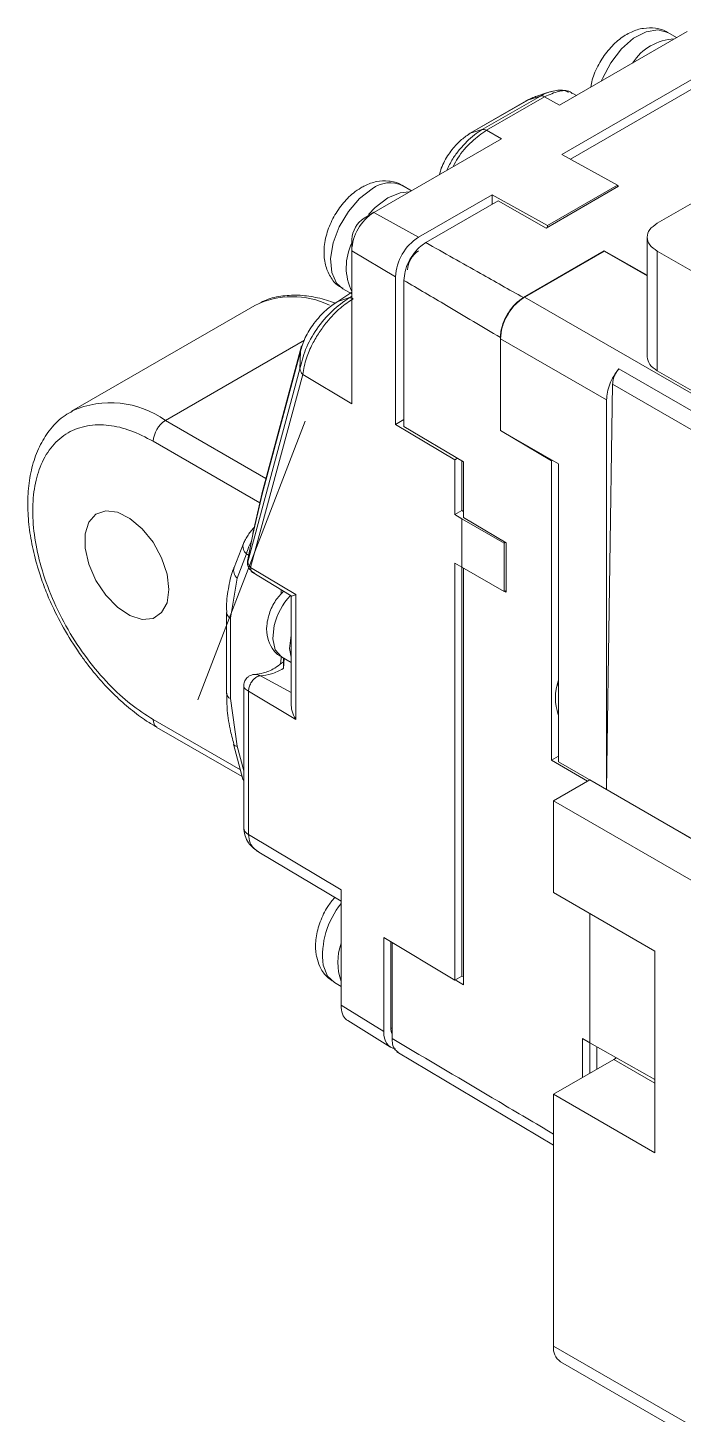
# Model space of a CAD drawing. Header units: inches. Extents: x 0.2 to 16.3, y 0.2 to 11.5.
# Drawn here: x 11.162 to 11.541, y 10.024 to 10.825 of the extents above; entities that cross this region are included whole.
import ezdxf

# ---------------------------------------------------------------- set-up
doc = ezdxf.new("R2010")
doc.units = ezdxf.units.IN
doc.header["$MEASUREMENT"] = 0
doc.linetypes.add('CENTERX2', pattern=[0.8, 0.5, -0.1, 0.1, -0.1])
doc.layers.add('CENTER_LINE', color=7, linetype='CENTERX2')

msp = doc.modelspace()

# ---------------------------------------------------------------- linework, layer by layer
at = {"color": 7, "linetype": 'Continuous', "lineweight": 18}
for p, q in [((11.54301, 10.82273), (11.4693, 10.78018)), ((11.53683, 10.81917), (11.5317, 10.82213)), ((11.47063, 10.75174), (11.56876, 10.80839)), ((11.47554, 10.749), (11.57294, 10.80523)), ((11.52561, 10.71195), (11.67594, 10.79874)), ((11.46502, 10.78831), (11.46312, 10.78768)), ((11.44995, 10.78274), (11.41631, 10.76332)), ((11.45126, 10.78331), (11.41773, 10.76395)), ((11.45817, 10.78544), (11.42463, 10.76608)), ((11.46064, 10.78501), (11.4271, 10.76565)), ((11.45382, 10.78454), (11.4498, 10.78266)), ((11.45817, 10.78544), (11.45126, 10.78331)), ((11.46233, 10.78741), (11.45557, 10.78517)), ((11.46064, 10.78501), (11.4693, 10.78018)), ((11.47904, 10.7858), (11.47658, 10.78715)), ((11.41773, 10.76395), (11.42463, 10.76608)), ((11.4271, 10.76565), (11.43577, 10.76082)), ((11.43577, 10.76082), (11.36206, 10.71827)), ((11.41648, 10.76313), (11.41773, 10.76395)), ((11.50264, 10.7339), (11.47063, 10.75174)), ((11.38371, 10.73077), (11.37859, 10.73374)), ((11.50334, 10.7333), (11.46158, 10.7092)), ((11.46228, 10.7106), (11.50264, 10.7339)), ((11.50264, 10.7339), (11.50264, 10.7329)), ((11.50264, 10.7337), (11.50334, 10.7333)), ((11.43026, 10.72843), (11.38781, 10.70393)), ((11.39198, 10.70077), (11.43374, 10.72487)), ((11.43026, 10.72843), (11.46228, 10.7106)), ((11.43026, 10.72843), (11.43026, 10.72287)), ((11.46158, 10.7092), (11.43374, 10.72487)), ((11.36206, 10.71827), (11.35649, 10.71494)), ((11.38781, 10.70393), (11.36206, 10.71827)), ((11.46228, 10.7106), (11.46228, 10.7096)), ((11.34927, 10.69612), (11.34937, 10.7026)), ((11.51985, 10.70394), (11.51985, 10.6348)), ((11.34927, 10.69612), (11.34927, 10.60771)), ((11.37457, 10.68099), (11.34927, 10.69612)), ((11.44836, 10.66902), (11.49499, 10.69594)), ((11.49499, 10.69587), (11.44905, 10.66935)), ((11.49499, 10.69594), (11.51985, 10.68194)), ((11.49499, 10.69587), (11.49499, 10.69594)), ((11.51985, 10.68152), (11.49499, 10.69587)), ((11.66898, 10.61312), (11.52561, 10.69588)), ((11.52561, 10.69588), (11.52561, 10.62677)), ((11.37457, 10.59577), (11.37457, 10.68099)), ((11.37939, 10.59454), (11.37939, 10.67896)), ((11.34116, 10.66679), (11.34927, 10.67214)), ((11.34767, 10.6688), (11.34116, 10.66679)), ((11.34414, 10.67407), (11.34927, 10.67111)), ((11.34927, 10.6699), (11.34767, 10.6688)), ((11.29331, 10.66452), (11.18753, 10.60345)), ((11.43508, 10.59221), (11.43508, 10.64602)), ((11.43514, 10.64525), (11.49638, 10.60989)), ((11.43514, 10.5922), (11.43514, 10.64525)), ((11.31962, 10.63783), (11.29754, 10.55543)), ((11.32023, 10.64122), (11.29788, 10.55778)), ((11.31938, 10.62783), (11.31962, 10.63783)), ((11.32033, 10.64014), (11.31962, 10.63783)), ((11.31938, 10.62783), (11.28933, 10.51634)), ((11.32095, 10.62464), (11.29088, 10.51314)), ((11.34927, 10.60771), (11.32095, 10.62464)), ((11.65735, 10.55071), (11.52561, 10.62677)), ((11.49989, 10.61903), (11.49638, 10.38486)), ((11.6544, 10.52984), (11.49989, 10.61903)), ((11.49638, 10.38486), (11.49638, 10.60989)), ((11.37457, 10.59577), (11.37939, 10.59855)), ((11.40876, 10.57533), (11.37457, 10.59577)), ((11.37939, 10.59454), (11.41377, 10.5742)), ((11.43508, 10.59221), (11.43514, 10.59224)), ((11.46464, 10.57472), (11.43508, 10.59221)), ((11.43514, 10.5922), (11.46854, 10.57292)), ((11.41033, 10.57624), (11.40876, 10.57533)), ((11.40876, 10.54367), (11.40876, 10.57533)), ((11.41286, 10.54603), (11.41286, 10.57474)), ((11.41377, 10.5742), (11.41377, 10.54206)), ((11.46503, 10.57495), (11.46464, 10.57472)), ((11.46464, 10.40189), (11.46464, 10.57472)), ((11.46854, 10.57292), (11.46854, 10.40093)), ((11.29792, 10.55794), (11.29232, 10.53345)), ((11.29223, 10.53213), (11.29754, 10.55543)), ((11.41286, 10.54603), (11.40876, 10.54367)), ((11.40876, 10.54367), (11.41286, 10.54121)), ((11.41377, 10.54551), (11.41286, 10.54603)), ((11.41286, 10.51324), (11.41286, 10.54121)), ((11.43722, 10.52715), (11.41286, 10.54121)), ((11.41377, 10.54206), (11.43851, 10.52741)), ((11.29223, 10.53213), (11.28914, 10.51658)), ((11.29227, 10.53322), (11.28938, 10.51864)), ((11.29232, 10.53345), (11.29227, 10.53322)), ((11.28671, 10.52704), (11.28132, 10.51304)), ((11.43722, 10.52715), (11.4381, 10.52766)), ((11.43722, 10.49918), (11.43722, 10.52715)), ((11.43851, 10.52741), (11.43851, 10.4988)), ((11.2831, 10.507), (11.28849, 10.52099)), ((11.28914, 10.51658), (11.28915, 10.51689)), ((11.29088, 10.51314), (11.31701, 10.49753)), ((11.29114, 10.51074), (11.31432, 10.49668)), ((11.41286, 10.51324), (11.40876, 10.51569)), ((11.40876, 10.27479), (11.40876, 10.51569)), ((11.41286, 10.51324), (11.43722, 10.49918)), ((11.41286, 10.27716), (11.41286, 10.51324)), ((11.41377, 10.51272), (11.41377, 10.27205)), ((11.27924, 10.48394), (11.2831, 10.507)), ((11.30847, 10.50023), (11.30847, 10.49775)), ((11.43722, 10.49918), (11.43851, 10.49992)), ((11.31425, 10.49687), (11.31425, 10.43392)), ((11.31701, 10.49753), (11.31701, 10.42536)), ((11.43851, 10.4988), (11.43755, 10.49937)), ((11.27693, 10.48715), (11.27693, 10.4406)), ((11.27693, 10.48706), (11.27693, 10.48715)), ((11.27924, 10.43739), (11.27924, 10.48394)), ((11.30807, 10.45736), (11.30847, 10.46073)), ((11.30847, 10.46183), (11.30847, 10.46074)), ((11.30869, 10.46154), (11.31425, 10.45833)), ((11.30987, 10.46086), (11.30982, 10.4581)), ((11.30995, 10.45484), (11.31022, 10.46066)), ((11.30974, 10.45471), (11.30995, 10.45484)), ((11.28689, 10.44572), (11.28689, 10.36279)), ((11.46809, 10.4461), (11.46854, 10.44453)), ((11.2831, 10.40987), (11.27924, 10.43739)), ((11.28966, 10.44171), (11.28966, 10.35885)), ((11.31701, 10.42536), (11.28966, 10.44171)), ((11.23673, 10.42079), (11.28606, 10.39232)), ((11.28106, 10.41105), (11.28645, 10.39083)), ((11.28108, 10.41099), (11.28106, 10.41105)), ((11.46854, 10.40414), (11.46464, 10.40189)), ((11.48529, 10.38967), (11.46464, 10.40189)), ((11.49638, 10.38486), (11.46854, 10.40093)), ((11.28643, 10.39096), (11.28689, 10.38961)), ((11.48664, 10.39045), (11.46576, 10.37839)), ((11.9933, 10.09795), (11.48664, 10.39045)), ((11.488, 10.38966), (11.48803, 10.38968)), ((11.49502, 10.38564), (11.49499, 10.38562)), ((11.49638, 10.38486), (11.57294, 10.34066)), ((11.46576, 10.32535), (11.46576, 10.37839)), ((11.46576, 10.37839), (12.06708, 10.03126)), ((11.28966, 10.35885), (11.34311, 10.32689)), ((11.29567, 10.34868), (11.34311, 10.32032)), ((11.34311, 10.32689), (11.34311, 10.26025)), ((11.52422, 10.2916), (11.46576, 10.32535)), ((11.48664, 10.23859), (11.48664, 10.3133)), ((11.36773, 10.29931), (11.40876, 10.27479)), ((11.36773, 10.24503), (11.36773, 10.29931)), ((11.37183, 10.24731), (11.37183, 10.29686)), ((11.37252, 10.29645), (11.37276, 10.29631)), ((11.37252, 10.29645), (11.37252, 10.241)), ((11.37252, 10.29645), (11.37252, 10.29645)), ((11.52422, 10.2916), (11.52422, 10.17507)), ((11.40876, 10.27479), (11.41286, 10.27716)), ((11.41377, 10.27664), (11.41286, 10.27716)), ((11.33927, 10.27339), (11.34311, 10.27117)), ((11.40895, 10.2749), (11.41377, 10.27205)), ((11.34311, 10.26025), (11.36773, 10.24503)), ((11.34697, 10.25137), (11.37164, 10.23612)), ((11.48251, 10.24103), (11.48664, 10.23859)), ((11.48251, 10.21849), (11.48251, 10.24103)), ((11.48664, 10.23859), (11.52422, 10.21741)), ((11.48664, 10.23859), (11.48664, 10.22087)), ((11.49081, 10.22328), (11.49081, 10.23623)), ((11.37535, 10.2334), (11.46576, 10.17938)), ((11.46576, 10.20882), (11.50056, 10.22891)), ((11.50056, 10.22891), (11.50208, 10.22988)), ((11.46576, 10.20882), (11.46576, 10.06335)), ((11.52422, 10.17507), (11.46576, 10.20882)), ((11.46576, 10.06335), (13.32678, 8.989)), ((11.46984, 10.05434), (13.33086, 8.97999))]:
    msp.add_line(p, q, dxfattribs=at)
at = {"color": 8, "linetype": 'Continuous', "lineweight": 18}
for p, q in [((11.45003, 10.7825), (11.45126, 10.78331)), ((11.45126, 10.78331), (11.45385, 10.78446)), ((11.44905, 10.66935), (11.6566, 10.54954)), ((11.24166, 10.59809), (11.32194, 10.64443)), ((11.65456, 10.54063), (11.5034, 10.6279)), ((11.24166, 10.59809), (11.2997, 10.56458)), ((11.2347, 10.58603), (11.29622, 10.55051)), ((11.28849, 10.52099), (11.28971, 10.52029)), ((11.2897, 10.51856), (11.28915, 10.51689)), ((11.31425, 10.44086), (11.29653, 10.45062)), ((11.28501, 10.39625), (11.2347, 10.42529)), ((11.28689, 10.39564), (11.2831, 10.40987)), ((11.37252, 10.24692), (11.37183, 10.24731)), ((11.52422, 10.21524), (11.50056, 10.22891))]:
    msp.add_line(p, q, dxfattribs=at)
at = {"color": 8, "linetype": 'Continuous', "lineweight": 18, "flags": 128}
for points in [[(11.5317, 10.82213), (11.52606, 10.82372), (11.51923, 10.82262), (11.51197, 10.81883), (11.50494, 10.81267), (11.49876, 10.80471), (11.49397, 10.79564), (11.49333, 10.79406)], [(11.36099, 10.73181), (11.35383, 10.7263), (11.34733, 10.7188), (11.34209, 10.70997), (11.33855, 10.70061), (11.33705, 10.69154), (11.3377, 10.68356), (11.34046, 10.6774), (11.34414, 10.67407)], [(11.29754, 10.55543), (11.29767, 10.5568), (11.29788, 10.55778)], [(11.29227, 10.53322), (11.29223, 10.53298), (11.29223, 10.53213)], [(11.3045, 10.47972), (11.30361, 10.47189), (11.30508, 10.46555), (11.30869, 10.46154), (11.30869, 10.46154)], [(11.28689, 10.39022), (11.28652, 10.39065), (11.28645, 10.39083)], [(11.33271, 10.2834), (11.33532, 10.27709), (11.33927, 10.27339)]]:
    msp.add_lwpolyline(points, dxfattribs=at)
at = {"color": 7, "linetype": 'Continuous', "lineweight": 18, "flags": 128}
for points in [[(11.359, 10.71695), (11.36287, 10.72108), (11.37004, 10.72659)], [(11.37004, 10.72659), (11.37723, 10.72962), (11.38251, 10.73008)], [(11.24374, 10.50044), (11.24266, 10.49277), (11.23951, 10.48704), (11.23457, 10.48374), (11.22828, 10.48318), (11.2212, 10.4854), (11.21396, 10.49021), (11.2072, 10.49717), (11.20153, 10.50568), (11.19744, 10.51497), (11.1953, 10.52421), (11.1953, 10.5326), (11.19744, 10.53938), (11.20153, 10.54394), (11.2072, 10.54589), (11.21396, 10.54505), (11.2212, 10.5415), (11.22828, 10.53555), (11.23457, 10.52773), (11.23951, 10.51873), (11.24266, 10.50936), (11.24374, 10.50044)], [(11.28713, 10.52786), (11.28709, 10.5278), (11.28671, 10.52704)], [(11.31425, 10.4613), (11.31336, 10.46627), (11.31424, 10.47409)]]:
    msp.add_lwpolyline(points, dxfattribs=at)
at = {"color": 7, "linetype": 'Continuous', "lineweight": 18}
for centre, radius, start, end in [((11.53686, 10.78838), 0.03011, 92.36005, 147.63457), ((11.37704, 10.69486), 0.0278, 122.60548, 177.39452), ((11.36483, 10.7019), 0.01548, 122.60548, 177.39452), ((11.37847, 10.68649), 0.03238, 154.12875, 205.594), ((11.40331, 10.67969), 0.02877, 122.60548, 177.39452), ((11.39525, 10.68434), 0.01381, 122.60548, 177.39452), ((11.31494, 10.62054), 0.04901, 64.12039, 116.19108), ((11.24981, 10.58534), 0.01513, 122.60548, 177.39452), ((11.29363, 10.51646), 0.00431, 181.66396, 230.32578), ((11.28676, 10.51136), 0.00569, 162.81116, 229.99819), ((11.49638, 10.4379), 0.02953, 160.54426, 199.45574), ((11.28087, 10.44099), 0.00396, 185.6948, 245.62534), ((11.23966, 10.42482), 0.00499, 174.4914, 233.02961), ((11.37429, 10.28506), 0.03305, 160.58968, 199.41032), ((11.4754, 10.06229), 0.0097, 173.70115, 234.98667)]:
    msp.add_arc(centre, radius, start, end, dxfattribs=at)
at = {"color": 8, "linetype": 'Continuous', "lineweight": 18}
for centre, radius, start, end in [((11.37138, 10.71818), 0.01714, 65.16039, 127.32016), ((11.20989, 10.55373), 0.05455, 54.39054, 113.77397), ((11.29215, 10.52536), 0.00569, 162.81116, 229.99818), ((11.34434, 10.4694), 0.04115, 137.89865, 165.49106), ((11.2809, 10.48758), 0.004, 187.42084, 245.47323), ((11.283, 10.41207), 0.0022, 209.18586, 272.62902), ((11.29175, 10.36325), 0.00487, 185.36197, 244.61207), ((11.38051, 10.28877), 0.0481, 141.03029, 186.40039)]:
    msp.add_arc(centre, radius, start, end, dxfattribs=at)
at = {"color": 7, "linetype": 'Continuous', "lineweight": 18}
msp.add_ellipse((11.38165, 10.25307), major_axis=(0.00984, 0.01705), ratio=0.577206, start_param=2.356266, end_param=3.383363, dxfattribs=at)
for points, knots in [([(11.5317, 10.8221), (11.53167, 10.82213), (11.52974, 10.82374), (11.52469, 10.82485), (11.51754, 10.82493), (11.51042, 10.82263), (11.50351, 10.81832), (11.49699, 10.81191), (11.49165, 10.80381), (11.48824, 10.79643), (11.48759, 10.79199), (11.48738, 10.79062)], [0, 0, 0, 0, 0.001914, 0.127068, 0.245424, 0.366735, 0.498827, 0.641555, 0.786961, 0.93398, 1, 1, 1, 1]), ([(11.47462, 10.78759), (11.47369, 10.78804), (11.47081, 10.78943), (11.46709, 10.78867), (11.46457, 10.78815)], [0, 0, 0, 0, 0.321883, 1, 1, 1, 1]), ([(11.45385, 10.78446), (11.45434, 10.78473), (11.45498, 10.78508), (11.45549, 10.78512), (11.45561, 10.78512)], [0, 0, 0, 0, 0.763439, 1, 1, 1, 1]), ([(11.39998, 10.74016), (11.40016, 10.74102), (11.40061, 10.74314), (11.40225, 10.74683), (11.40451, 10.75083), (11.40788, 10.75552), (11.41242, 10.76042), (11.41605, 10.76283), (11.41773, 10.76395)], [0, 0, 0, 0, 0.1041629, 0.2581443, 0.4035025, 0.5406157, 0.7870698, 1, 1, 1, 1]), ([(11.35459, 10.73244), (11.35313, 10.73148), (11.34917, 10.72888), (11.34347, 10.72297), (11.3381, 10.71475), (11.33442, 10.70556), (11.33291, 10.69644), (11.33365, 10.68807), (11.33655, 10.68115), (11.34026, 10.67627), (11.34337, 10.67482), (11.34433, 10.67438)], [0, 0, 0, 0, 0.076478, 0.207347, 0.338585, 0.471452, 0.608507, 0.731607, 0.844367, 0.952187, 1, 1, 1, 1]), ([(11.37858, 10.73354), (11.37827, 10.73379), (11.37603, 10.73555), (11.37067, 10.73661), (11.36353, 10.73635), (11.35818, 10.73447), (11.3553, 10.73284), (11.35459, 10.73244)], [0, 0, 0, 0, 0.04671, 0.338462, 0.616735, 0.904941, 1, 1, 1, 1]), ([(11.37939, 10.67896), (11.37953, 10.68067), (11.37981, 10.6841), (11.38198, 10.68971), (11.38518, 10.69485), (11.38872, 10.69863), (11.39106, 10.70016), (11.39198, 10.70077)], [0, 0, 0, 0, 0.214702, 0.429404, 0.644089, 0.858766, 1, 1, 1, 1]), ([(11.39198, 10.70077), (11.40252, 10.69485), (11.42132, 10.68427), (11.4401, 10.67368), (11.44836, 10.66902)], [0, 0, 0, 0, 0.560004, 1, 1, 1, 1]), ([(11.43508, 10.64602), (11.42468, 10.65218), (11.40612, 10.66319), (11.38756, 10.67414), (11.37939, 10.67896)], [0, 0, 0, 0, 0.560005, 1, 1, 1, 1]), ([(11.33967, 10.66568), (11.33926, 10.66587), (11.33547, 10.66758), (11.32825, 10.66935), (11.31808, 10.67077), (11.30811, 10.67003), (11.30038, 10.66827), (11.2965, 10.66597), (11.29546, 10.66535)], [0, 0, 0, 0, 0.025829, 0.242833, 0.462692, 0.686167, 0.915724, 1, 1, 1, 1]), ([(11.34767, 10.6688), (11.34436, 10.66651), (11.33774, 10.66194), (11.32877, 10.65104), (11.32193, 10.63894), (11.32023, 10.63154), (11.31938, 10.62783)], [0, 0, 0, 0, 0.250224, 0.500004, 0.749764, 1, 1, 1, 1]), ([(11.35014, 10.66837), (11.34763, 10.66672), (11.34237, 10.66323), (11.33564, 10.65612), (11.33032, 10.64889), (11.32622, 10.64182), (11.32252, 10.63336), (11.32151, 10.62774), (11.32095, 10.62464)], [0, 0, 0, 0, 0.180061, 0.378365, 0.505739, 0.63991, 0.801206, 1, 1, 1, 1]), ([(11.34767, 10.6688), (11.34805, 10.66887), (11.3488, 10.66899), (11.34969, 10.66858), (11.35014, 10.66837)], [0, 0, 0, 0, 0.502742, 1, 1, 1, 1]), ([(11.44836, 10.66902), (11.44686, 10.66799), (11.44388, 10.66592), (11.4399, 10.66098), (11.43689, 10.65536), (11.4353, 10.65013), (11.43514, 10.64718), (11.43508, 10.64602)], [0, 0, 0, 0, 0.2147025, 0.4294057, 0.6440908, 0.8587685, 1, 1, 1, 1]), ([(11.31962, 10.63783), (11.32038, 10.64047), (11.32189, 10.64567), (11.32645, 10.65297), (11.33077, 10.65822), (11.33539, 10.66292), (11.33889, 10.66527), (11.34116, 10.66679)], [0, 0, 0, 0, 0.256012, 0.50256, 0.638236, 0.766006, 1, 1, 1, 1]), ([(11.31938, 10.62783), (11.3194, 10.62755), (11.31943, 10.62701), (11.31977, 10.62629), (11.32021, 10.62557), (11.32061, 10.62498), (11.32086, 10.62473), (11.32095, 10.62464)], [0, 0, 0, 0, 0.249886, 0.499926, 0.747959, 0.907794, 1, 1, 1, 1]), ([(11.1881, 10.60341), (11.18662, 10.60265), (11.18178, 10.60017), (11.17541, 10.59363), (11.16927, 10.58433), (11.16511, 10.57373), (11.16269, 10.56201), (11.16195, 10.54951), (11.16279, 10.53663), (11.16505, 10.52344), (11.16835, 10.51126), (11.17223, 10.50041), (11.17701, 10.48905), (11.18126, 10.48123), (11.18391, 10.47635)], [0, 0, 0, 0, 0.043938, 0.143956, 0.236112, 0.329096, 0.421718, 0.513048, 0.602217, 0.687986, 0.776142, 0.840522, 0.900378, 1, 1, 1, 1]), ([(11.2347, 10.42529), (11.23032, 10.42809), (11.22157, 10.43368), (11.20862, 10.44569), (11.19626, 10.46016), (11.18513, 10.47704), (11.17609, 10.49511), (11.16969, 10.51308), (11.16591, 10.53022), (11.16469, 10.54607), (11.1659, 10.56052), (11.16969, 10.57329), (11.17609, 10.58388), (11.18513, 10.5915), (11.19626, 10.59554), (11.20862, 10.59574), (11.22157, 10.5928), (11.23032, 10.58829), (11.2347, 10.58603)], [0, 0, 0, 0, 0.060014, 0.12001, 0.184322, 0.249999, 0.315676, 0.379989, 0.439977, 0.5, 0.559988, 0.620011, 0.684323, 0.75, 0.815677, 0.879989, 0.939969, 1, 1, 1, 1]), ([(11.29264, 10.53605), (11.292, 10.53529), (11.29066, 10.5337), (11.28895, 10.53123), (11.28749, 10.52874), (11.28685, 10.52721), (11.28653, 10.52645)], [0, 0, 0, 0, 0.2323404, 0.4865885, 0.7423646, 1, 1, 1, 1]), ([(11.28911, 10.51531), (11.28908, 10.51544), (11.28899, 10.51586), (11.28908, 10.51629), (11.28914, 10.51658)], [0, 0, 0, 0, 0.313381, 1, 1, 1, 1]), ([(11.28915, 10.51689), (11.28911, 10.51665), (11.28903, 10.51614), (11.28916, 10.51555), (11.28941, 10.51526), (11.28945, 10.51521)], [0, 0, 0, 0, 0.437238, 0.919763, 1, 1, 1, 1]), ([(11.28933, 10.51634), (11.28931, 10.51629), (11.28929, 10.51621), (11.28924, 10.5161), (11.28919, 10.51611), (11.28915, 10.51625), (11.28914, 10.51647), (11.28914, 10.51658)], [0, 0, 0, 0, 0.1072724, 0.2162658, 0.4632621, 0.7330696, 1, 1, 1, 1]), ([(11.28135, 10.51303), (11.2813, 10.51294), (11.2797, 10.50975), (11.2782, 10.50222), (11.27683, 10.49358), (11.27704, 10.48826), (11.27709, 10.48708)], [0, 0, 0, 0, 0.012347, 0.447843, 0.877005, 1, 1, 1, 1]), ([(11.28907, 10.51532), (11.28913, 10.51497), (11.28926, 10.51423), (11.28974, 10.5131), (11.29044, 10.51199), (11.29136, 10.51103), (11.29221, 10.51036), (11.29276, 10.51012), (11.29293, 10.51005)], [0, 0, 0, 0, 0.168963, 0.34853, 0.535723, 0.726929, 0.918425, 1, 1, 1, 1]), ([(11.29201, 10.51021), (11.29219, 10.51012), (11.29247, 10.50999), (11.29282, 10.51004), (11.29293, 10.51006)], [0, 0, 0, 0, 0.668581, 1, 1, 1, 1]), ([(11.30985, 10.4994), (11.30826, 10.49768), (11.30483, 10.49397), (11.30216, 10.48836), (11.30119, 10.48492), (11.30096, 10.48407)], [0, 0, 0, 0, 0.393409, 0.849267, 1, 1, 1, 1]), ([(11.31701, 10.49753), (11.31699, 10.49752), (11.31642, 10.49728), (11.31528, 10.49684), (11.31431, 10.49649), (11.31434, 10.49671), (11.31434, 10.49672)], [0, 0, 0, 0, 0.01067, 0.397273, 0.95858, 1, 1, 1, 1]), ([(11.30096, 10.48407), (11.30065, 10.48252), (11.29987, 10.47859), (11.30034, 10.47245), (11.30303, 10.46651), (11.30616, 10.46267), (11.30851, 10.46181), (11.30888, 10.46167)], [0, 0, 0, 0, 0.179813, 0.455435, 0.706993, 0.953236, 1, 1, 1, 1]), ([(11.18391, 10.47635), (11.18696, 10.47138), (11.19124, 10.4644), (11.1984, 10.45486), (11.2048, 10.44718), (11.21281, 10.43884), (11.22153, 10.43114), (11.2296, 10.42502), (11.23477, 10.42208), (11.23675, 10.42095)], [0, 0, 0, 0, 0.212653, 0.298841, 0.440886, 0.586696, 0.741492, 0.901271, 1, 1, 1, 1]), ([(11.31019, 10.45886), (11.30969, 10.45851), (11.3079, 10.45725), (11.30375, 10.45408), (11.29818, 10.4519), (11.29495, 10.45157), (11.29336, 10.45141)], [0, 0, 0, 0, 0.0783555, 0.2836428, 0.6475059, 1, 1, 1, 1]), ([(11.29653, 10.45062), (11.29864, 10.45081), (11.30287, 10.4512), (11.30745, 10.45354), (11.30974, 10.45471)], [0, 0, 0, 0, 0.5, 1, 1, 1, 1]), ([(11.30995, 10.45484), (11.30995, 10.45597), (11.30996, 10.45738), (11.30985, 10.45798), (11.30982, 10.4581)], [0, 0, 0, 0, 0.804617, 1, 1, 1, 1]), ([(11.29375, 10.45141), (11.2932, 10.45137), (11.29212, 10.4513), (11.2906, 10.45072), (11.28929, 10.44987), (11.28801, 10.44852), (11.2871, 10.4468), (11.28701, 10.44542), (11.28698, 10.44489)], [0, 0, 0, 0, 0.151678, 0.304445, 0.453681, 0.5952, 0.842604, 1, 1, 1, 1]), ([(11.29443, 10.44997), (11.2938, 10.44953), (11.29255, 10.44864), (11.29097, 10.44646), (11.28987, 10.444), (11.28973, 10.44247), (11.28966, 10.44171)], [0, 0, 0, 0, 0.25, 0.5, 0.75, 1, 1, 1, 1]), ([(11.29443, 10.44997), (11.29481, 10.45016), (11.29554, 10.45053), (11.29621, 10.45059), (11.29653, 10.45062)], [0, 0, 0, 0, 0.5237, 1, 1, 1, 1]), ([(11.27709, 10.44052), (11.2771, 10.43771), (11.27714, 10.43107), (11.27855, 10.42112), (11.28043, 10.414), (11.28122, 10.41103)], [0, 0, 0, 0, 0.299762, 0.7086, 1, 1, 1, 1]), ([(11.31434, 10.43393), (11.31437, 10.43306), (11.31445, 10.43064), (11.31567, 10.42769), (11.31674, 10.4258), (11.31699, 10.42538), (11.31701, 10.42536)], [0, 0, 0, 0, 0.304306, 0.842727, 0.990669, 1, 1, 1, 1]), ([(11.2869, 10.36306), (11.28703, 10.3614), (11.28729, 10.35822), (11.28948, 10.35413), (11.29229, 10.35093), (11.29456, 10.34942), (11.29564, 10.34869)], [0, 0, 0, 0, 0.280363, 0.541492, 0.780239, 1, 1, 1, 1]), ([(11.33943, 10.32252), (11.33802, 10.3208), (11.33458, 10.3166), (11.33077, 10.30847), (11.32839, 10.29939), (11.32822, 10.29251), (11.32888, 10.28893), (11.32904, 10.28806)], [0, 0, 0, 0, 0.173903, 0.426184, 0.684406, 0.92359, 1, 1, 1, 1]), ([(11.32904, 10.28806), (11.32955, 10.28626), (11.33072, 10.28217), (11.33411, 10.27693), (11.33766, 10.27467), (11.33918, 10.27371)], [0, 0, 0, 0, 0.309673, 0.704779, 1, 1, 1, 1]), ([(11.34311, 10.26025), (11.34328, 10.25853), (11.3436, 10.25513), (11.34526, 10.25224), (11.34677, 10.25167), (11.34707, 10.25155)], [0, 0, 0, 0, 0.450115, 0.889419, 1, 1, 1, 1]), ([(11.37252, 10.24399), (11.37235, 10.24431), (11.37188, 10.2452), (11.37185, 10.24648), (11.37183, 10.24731)], [0, 0, 0, 0, 0.351562, 1, 1, 1, 1]), ([(11.37619, 10.23316), (11.37556, 10.23353), (11.37394, 10.23448), (11.37275, 10.2374), (11.37258, 10.23997), (11.37252, 10.241)], [0, 0, 0, 0, 0.2772143, 0.7131818, 1, 1, 1, 1])]:
    msp.add_open_spline(points, degree=3, knots=knots, dxfattribs=at)
at = {"color": 8, "linetype": 'Continuous', "lineweight": 18}
for points, knots in [([(11.46064, 10.78501), (11.46342, 10.78626), (11.46909, 10.78881), (11.47459, 10.78886), (11.47631, 10.78715), (11.47647, 10.78699)], [0, 0, 0, 0, 0.466349, 0.949327, 1, 1, 1, 1]), ([(11.46458, 10.78803), (11.46394, 10.7879), (11.46191, 10.78748), (11.45969, 10.78627), (11.45817, 10.78544)], [0, 0, 0, 0, 0.317534, 1, 1, 1, 1]), ([(11.42463, 10.76608), (11.4231, 10.76511), (11.42005, 10.76317), (11.41554, 10.75912), (11.41133, 10.75444), (11.40713, 10.74892), (11.4052, 10.74481), (11.40415, 10.74257)], [0, 0, 0, 0, 0.19296, 0.385154, 0.577278, 0.769651, 1, 1, 1, 1]), ([(11.40778, 10.74467), (11.40865, 10.74633), (11.41144, 10.75164), (11.41836, 10.75957), (11.42422, 10.76364), (11.4271, 10.76565)], [0, 0, 0, 0, 0.188477, 0.600222, 1, 1, 1, 1]), ([(11.29125, 10.5281), (11.29122, 10.52805), (11.29054, 10.52699), (11.28951, 10.52451), (11.28887, 10.52229), (11.28849, 10.52099)], [0, 0, 0, 0, 0.018663, 0.426483, 1, 1, 1, 1]), ([(11.29088, 10.51314), (11.29092, 10.51252), (11.29097, 10.51154), (11.29144, 10.51063), (11.29181, 10.51035), (11.29201, 10.51021)], [0, 0, 0, 0, 0.461096, 0.721042, 1, 1, 1, 1]), ([(11.28966, 10.44171), (11.28924, 10.44198), (11.28839, 10.44251), (11.28751, 10.44332), (11.28702, 10.44405), (11.28678, 10.44462), (11.28699, 10.44482), (11.28705, 10.44487)], [0, 0, 0, 0, 0.222474, 0.446333, 0.673084, 0.904175, 1, 1, 1, 1]), ([(11.29653, 10.45062), (11.29605, 10.45085), (11.2951, 10.45131), (11.29419, 10.45138), (11.29373, 10.45141)], [0, 0, 0, 0, 0.495251, 1, 1, 1, 1]), ([(11.28966, 10.35885), (11.28987, 10.3572), (11.29031, 10.3538), (11.29288, 10.35046), (11.29506, 10.34915), (11.29571, 10.34875)], [0, 0, 0, 0, 0.398707, 0.820945, 1, 1, 1, 1]), ([(11.37252, 10.241), (11.39305, 10.22888), (11.42413, 10.21053), (11.45521, 10.19211), (11.46576, 10.18585)], [0, 0, 0, 0, 0.660631, 1, 1, 1, 1])]:
    msp.add_open_spline(points, degree=3, knots=knots, dxfattribs=at)
at = {"color": 7, "linetype": 'Continuous', "lineweight": 18}
for points in [[(11.45817, 10.78544), (11.45855, 10.7855), (11.4593, 10.78563), (11.46019, 10.78522), (11.46064, 10.78501)], [(11.42463, 10.76608), (11.42501, 10.76614), (11.42576, 10.76627), (11.42665, 10.76586), (11.4271, 10.76565)], [(11.52561, 10.71195), (11.524, 10.71078), (11.52077, 10.70843), (11.51939, 10.70392), (11.52077, 10.6994), (11.524, 10.69706), (11.52561, 10.69588)], [(11.44905, 10.66935), (11.44723, 10.66806), (11.44358, 10.66547), (11.43898, 10.6591), (11.43576, 10.65193), (11.43534, 10.64747), (11.43514, 10.64525)], [(11.49638, 10.60989), (11.49647, 10.61135), (11.49666, 10.61428), (11.49814, 10.61906), (11.50035, 10.62376), (11.50238, 10.62652), (11.5034, 10.6279)], [(11.5034, 10.6279), (11.5029, 10.62722), (11.5019, 10.62587), (11.5008, 10.62356), (11.50006, 10.62121), (11.49994, 10.61976), (11.49989, 10.61903)], [(11.51985, 10.6348), (11.52011, 10.6333), (11.52065, 10.63029), (11.52396, 10.62794), (11.52561, 10.62677)]]:
    msp.add_open_spline(points, degree=3, dxfattribs=at)
at = {"layer": 'CENTER_LINE', "linetype": 'CENTERX2', "lineweight": 18}
msp.add_line((11.32237, 10.59768), (11.26036, 10.43674), dxfattribs=at)

doc.saveas('drawing.dxf')
